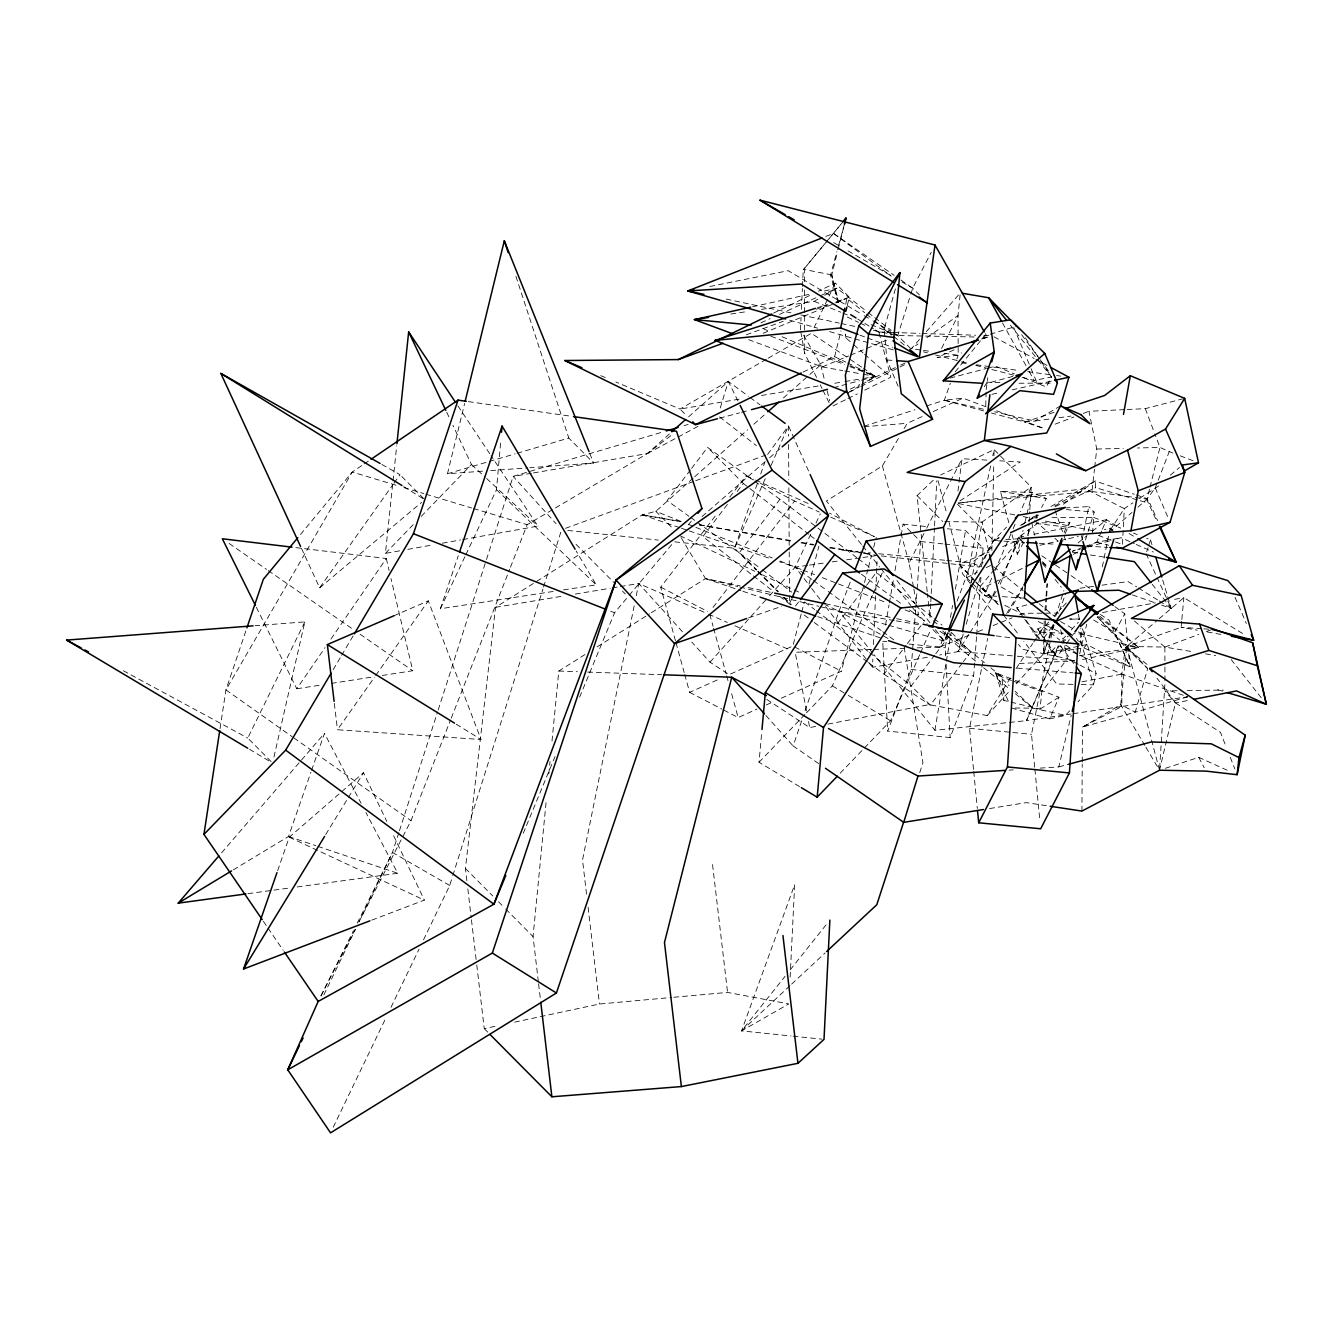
<?xml version="1.0" encoding="UTF-8"?>
<svg xmlns="http://www.w3.org/2000/svg" width="1333" height="1333" viewBox="0 0 1333 1333"><rect width="100%" height="100%" fill="white"/><g stroke="black" fill="none" stroke-linecap="round" stroke-linejoin="round"><path stroke-width="0.75" stroke-dasharray="5 3.75" d="M1081.929 811.081L1082.213 763.992M1082.229 761.943L1082.429 727.135L1120.686 704.707L1126.752 646.455L1157.611 620.078M991.852 550.529L993.785 464.034M993.968 455.803L994.101 449.621L940.665 474.948M985.754 405.732L986.103 391.635M986.153 389.619L987.786 377.656M927.451 657.236L872.482 667.35L872.848 659.052M873.465 644.555L875.698 592.752M875.798 590.686L876.781 567.891M876.864 565.809L877.047 561.676M800.466 329.967L801.05 317.537M801.433 309.239L802.383 288.511M802.483 286.445L803.249 269.849L843.339 221.361L803.249 269.849M790.136 977.189L794.668 884.645L741.548 1030.892L791.019 1035.974M930.717 603.816L930.001 618.162L927.418 593.652M930.817 601.766L931.117 595.601M931.217 593.552L934.45 527.951M934.55 525.902L936.782 480.796M1122.469 544.264L1124.286 508.623L1132.883 502.841M1016.146 683.812L1043.756 653.57L1045.455 620.711M1045.972 610.447L1046.622 598.117M1046.722 596.068L1047.355 583.754M1028.36 534.366L1028.976 524.069M1029.093 522.003L1029.726 511.722M1029.842 509.656L1031.209 487.012L994.101 449.621L992.785 455.719M1159.66 768.191L1164.959 682.996M976.539 636.774L973.623 675.964L950.162 737.582L887.695 731.084L911.139 669.466L915.588 609.648M915.738 607.581L916.971 591.086M917.121 589.019L920.653 541.565L903.091 524.136L900.991 536.266M976.689 634.708L980.988 576.956M982.071 562.509L983.137 548.063L965.575 530.651L947.43 528.751M1044.206 620.978L1043.739 637.324M1044.972 610.647L1045.888 598.267M1046.055 596.201L1046.972 583.821M1092.51 533.167L1093.693 517.421L1050.171 517.671M465.8 554.811L496.493 489.711L500.808 440.44M799.567 786.603L759.027 762.259L761.809 731.517M1181.671 621.361L1181.121 627.293L1126.752 646.455L1097.192 616.829L1125.419 647.171L1147.663 668.599L1135.249 712.155L1082.429 727.135L1121.836 706.457L1187.736 696.809L1121.819 674.115L1059.002 645.922L1026.477 720.636L934.933 730.267L873.998 654.653M1181.854 619.395L1183.854 597.651L1173.673 599.517M538.365 981.755L533.05 936.566L546.23 800.716M548.829 773.956L550.029 761.61M552.012 741.015L558.81 671.032L585.004 654.536M960.093 294.976L958.027 315.538L958.194 355.261L956.844 359.06M399.65 550.829L385.42 553.378L392.802 483.013M393.018 480.946L396.717 445.755M1011.031 678.73L995.684 672.815L1003.882 700.458L1040.007 709.089L1041.873 691.61L1067.516 658.702L1063.317 640.956M1110.056 530.367L1124.286 508.623L1085.212 488.794L958.477 502.908L1091.944 491.494L1094.46 469.249M1094.693 467.233L1096.759 449.038L1088.928 411.297L1125.152 409.598M466.867 880.746L465.417 868.416L495.559 607.315L533.966 583.104M957.96 491.027L962.009 458.719L988.136 460.185M1073.148 713.688L1121.836 706.457L1121.819 674.115L1125.419 647.171L1147.796 664.984M220.045 728.584L225.927 689.911L246.272 629.743M934.933 730.267L951.162 632.259M885.529 625.11L889.044 604.915M889.394 602.899L893.61 578.672M895.01 570.591L900.625 538.282M945.647 655.936L945.197 647.771L947.646 633.642M950.462 617.479L952.578 605.365M955.378 589.203L965.575 530.651M975.573 661.085L959.627 648.021L961.793 635.841M971.19 583.021L982.038 522.086L1031.209 487.012L1020.495 511.739M973.523 769.391L969.524 728.301L981.471 669.149M981.888 667.1L987.653 638.54M1034.691 767.158L1031.492 734.283L1053.736 624.127M1082.196 539.165L1083.429 533.067M1083.846 531.034L1088.778 506.607L1066.5 507.823M1102.341 566.825L1110.156 528.151L1104.357 529.618M634.191 605.865L582.521 859.985L586.637 894.96M636.258 595.701L638.74 583.504L706.59 613.33M1079.697 645.522L1082.029 634.025L1080.963 628.11M845.689 304.207L846.955 298.275L864.667 312.722M997.284 601.733L984.254 595.418L966.642 577.672L990.619 465.884M273.965 757.011L304.824 621.894L255.12 625.694M1082.496 628.809L1096.109 673.498L1093.46 684.845L1078.08 701.658M1079.713 653.77L1086.712 624.244M1145.88 747.213L1159.527 770.224L1175.489 702.908L1157.061 678.28M1012.047 534.65L1017.312 554.295L1023.044 530.384M1024.96 522.403L1032.109 492.527L1046.272 498.525L1041.59 507.523M1040.157 768.108L1058.802 766.908L1071.249 715.271M482.479 471.182L447.488 473.748L464.634 403.449M803.083 372.09L834.625 356.677L840.99 330.901M847.371 305.124L849.321 297.192L835.274 283.013L818.445 291.227M1149.513 489.178L1147.046 499.125L1137.999 507.107M1150.012 487.195L1159.943 447.421L1154.811 433.858M838.007 302.508L831.775 274.898L837.641 251.454M838.124 249.488L844.472 224.094L837.424 249.671M801.183 614.08L792.852 646.038L729.051 674.665L710.006 662.184L691.844 642.123M801.7 612.08L804.299 602.099M808.981 584.121L818.879 546.163M781.321 698.175L841.373 671.232L867.916 569.374M868.433 567.375L871.565 555.394M873.648 547.396L876.248 537.416M838.39 302.674L830.526 275.231L836.891 251.637M898.075 386.203L886.945 359.977L884.162 329.284L896.093 286.295M963.259 634.008L957.977 651.62L939.665 654.986M966.192 624.227L980.255 577.256M720.253 408.015L728.335 381.438L748.38 396.251M423.527 939.832L449.704 885.479L452.187 877.581M452.803 875.598L542.931 589.053M543.547 587.07L560.943 531.734M910.756 348.646L897.742 335.549L910.206 296.059M910.822 294.076L912.688 288.161L931.284 252.204M1085.462 539.915L1094.243 512.122L1088.778 506.607M1146.747 551.695L1147.996 547.746M1148.629 545.764L1150.512 539.832L1146.73 538.349M1073.798 649.371L1043.756 653.57L1048.155 639.773M1048.788 637.791L1053.203 623.994M1055.719 616.113L1063.901 590.486M398.834 832.675L392.485 852.47L359.077 921.786M399.467 830.692L437.574 711.922M438.207 709.956L485.829 561.493M486.478 559.51L513.138 476.381L664.251 431.542M919.72 772.64L922.936 762.776L904.207 647.538M553.195 591.469L440.373 608.748L458.285 555.711M818.645 763.576L793.135 745.947L802.433 718.604M805.099 710.789L838.99 611.23L850.721 580.888M277.647 870.649L289.244 837.224L363.509 772.707L386.77 821.411M233.358 869.816L288.511 836.474L310.906 772.274M311.572 770.324L324.469 733.367L361.11 803.316M926.702 405.932L944.364 400.217L950.329 383.154M757.277 483.729L734.55 548.23L756.244 570.091M760.726 473.965L764.859 462.234M888.694 625.327L944.364 641.123L947.213 633.308M1114.838 606.582L1124.752 613.813L1130.001 666.767L1086.778 644.555L1043.756 653.57L1048.704 640.023M1049.421 638.09L1054.37 624.544M1059.335 611.014L1065.7 593.602M917.104 647.855L939.832 647.022L945.58 631.725M957.094 601.133L971.474 562.893L994.201 545.83M1038.407 522.703L1018.395 537.432L999.567 586.02L1021.078 598.55M1091.944 491.494L1147.046 499.125L1155.261 487.828L1157.461 482.113M1158.21 480.213L1169.241 451.62L1159.943 447.421L1137.516 447.988M1064.117 532.7L1066.333 527.002L1069.916 522.353L1039.857 522.903M358.894 922.119L411.014 820.678L450.487 720.087M451.254 718.137L509.723 569.174M510.472 567.241L527.185 524.685L553.695 508.989M523.269 833.258L525.652 827.51M526.452 825.594L555.028 756.561M579.638 697.109L614.563 612.747L627.81 596.951M1065.217 533.55L1069.916 522.353M1058.235 645.772L1026.477 720.636L1071.115 713.988M1069.683 710.822L1065.484 715.404L1032.925 708.156L1011.347 707.99L1049.688 718.837L1058.985 697.226L1012.947 679.48M991.669 578.305L984.254 595.418L1000.35 596.518M994.951 570.691L1012.264 530.751M1013.08 528.851L1015.563 523.153M1087.745 546.897L1096.726 542.248L1101.608 530.984M1102.424 529.101L1106.49 519.703L1120.436 528.201M765.259 478.58L734.55 548.23L674.831 541.848M771.057 465.4L788.486 425.877L809.298 472.665M806.482 712.822L832.375 685.862L872.365 595.334M873.198 593.452L883.196 570.824M840.19 773.207L890.527 720.77L919.687 654.77M920.52 652.887L930.517 630.259M783.737 597.784L789.519 603.616L791.169 599.867M440.373 608.748L464.917 556.661M810.797 534.083L795.218 567.125L769.108 596.251M815.996 523.053L820.328 513.888M975.906 582.138L991.419 598.384L994.885 591.086M998.35 583.787L1019.128 539.982L1002.233 546.763M814.063 327.701L828.193 297.909M829.076 296.059L835.274 283.013M323.869 994.868L355.478 929.284M333.25 1127.218L385.604 1018.529M391.019 1007.281L419.012 949.196M932.933 629.609L944.364 641.123L948.013 633.675M980.805 566.608L993.552 540.531L1006.548 527.135M271.132 761.593L247.771 738.065L304.824 621.894M320.953 995.851L353.462 930.684M357.177 923.219L392.485 852.47L449.704 885.479M941.565 348.463L958.027 315.538L924.685 339.232M913.488 587.02L909.089 562.859L925.802 529.967M926.718 528.151L962.009 458.719M321.003 995.901L355.111 929.501M1017.312 554.295L1023.861 541.698M1027.593 534.5L1031.325 527.301M1035.991 518.32L1037.857 514.721M1075.798 649.088L1083.812 647.971L1130.001 666.767L1114.688 632.375L1124.752 613.813M970.657 582.488L993.552 540.531L998.95 537.482M1008.464 612.78L1022.728 588.17M861.468 544.447L826.377 501.025L882.413 465.9L899.975 435.724M904.107 428.609L907.206 423.294L923.936 415.763M333.2 669.649L340.582 657.119M341.631 655.336L353.262 635.658M1006.715 613.447L1022.878 586.737M325.685 834.608L347.313 799.233M348.38 797.467L363.509 772.707M827.91 724.102L929.084 704.64L987.153 715.571L1011.764 675.631M1016.046 668.699L1032.608 643.672M984.287 386.82L986.303 383.571L1014.013 376.056M968.924 634.358L957.977 651.62L1015.229 656.069M970.024 632.625L996.284 591.202M1033.725 642.023L1043.739 627.16L1059.885 640.157M256.353 607.298L296.809 688.778L325.052 647.638M330.951 639.074L386.287 558.51L294.076 547.413M394.035 615.729L428.31 600.866L481.013 739.498L337.466 729.751L374.523 677.181M375.723 675.481L428.31 600.866M301.458 548.346L319.653 587.836L392.802 484.829M394.001 483.129L400 474.698L381.904 464.467M1043.956 637.94L1053.453 624.677M1044.106 639.257L1051.587 651.354L1057.052 656.869L1065.367 645.255M1066.55 643.589L1073.665 633.642L1082.029 634.025L1138.682 647.371L1080.58 659.968M767.608 454.42L788.486 425.877L788.553 436.208M690.394 469.982L667.083 500.591L688.978 516.271M691.627 468.366L707.573 447.421L753.028 479.98M727.385 504.391L702.841 536.616L751.812 574.673M737.199 491.51L743.331 483.446L707.573 447.421M856.769 557.594L779.955 499.275L739.465 552.445L756.761 569.874M795.468 606.032L799.15 601.2M867.95 651.304L835.891 625.644L865.334 586.97M866.567 585.37L876.381 572.474L914.855 603.266M869.099 663.101L884.062 674.181L906.14 645.189M907.373 643.572L923.319 622.628M962.176 663.217L930.267 705.107L911.239 685.928L934.55 655.319M935.783 653.703L951.729 632.775L970.757 651.937L963.392 661.601M675.464 640.74L660.735 587.153L717.204 513.472M729.751 497.092L746.08 475.814L753.662 479.197M713.022 607.431L794.585 501.008L819.278 512.022M673.848 997.267L727.568 992.402L788.819 1003.916L741.548 1030.892L785.07 976.306M790.186 969.874L826.027 924.919M955.178 371.84L984.354 336.033L988.253 334.85M300.492 534.466L352.245 472.049L362.476 465.084M980.105 586.637L1019.128 539.982M629.143 595.368L672.832 543.281M688.728 524.336L691.36 521.186M221.545 852.853L324.469 733.367M1083.812 647.971L1086.778 644.555M919.52 339.415L911.355 348.713L918.02 343.981M926.318 331.667L960.31 292.927M710.006 662.184L767.741 597.784M987.153 715.571L1009.231 691.377M1038.84 638.507L1036.108 635.758L1048.788 621.978M1054.42 615.863L1061.468 608.198M1062.868 606.665L1067.1 602.083M1051.587 651.354L1057.219 645.222M1065.667 636.041L1062.851 639.107L1060.518 629.126M1071.299 629.926L1078.347 622.261M759.027 762.259L805.049 714.321M385.42 553.378L415.529 522.269M421.261 516.338L471.465 464.484L452.887 425.277M927.201 591.619L917.071 495.609L934.133 479.397M741.548 1030.892L790.169 985.52M791.685 984.104L825.127 952.912M1062.084 643.139L1068.233 637.591M555.461 507.94L647.388 453.553L670.299 433.142M688.628 416.812L728.335 381.438L738.349 401.766M693.16 478.147L655.819 511.322L642.223 514.855L535.716 581.988M694.71 476.764L747.613 429.759M753.845 424.227L766.292 413.163M783.404 397.967L808.298 375.839M809.847 374.456L820.745 364.792L803.516 335.2M1109.373 532.384L1131.967 512.439M702.008 516.571L768.008 459.152M769.574 457.786L780.588 448.221M1159.16 618.762L1183.854 597.651L1244.922 634.925M1060.568 642.589L1068.25 636.091M1170.391 475.131L1179.455 467.5M319.653 587.836L421.611 502.358M1078.13 542.864L1086.012 536.433M1092.31 531.284L1106.49 519.703L1030.409 535.016M533.483 472.915L647.388 453.553L673.298 433.775M1021.794 525.085L1036.824 514.705M1063.417 504.274L1095.109 480.93L1134.316 494.276M954.045 349.846L936.999 357.611L958.194 355.261L961.46 352.862M364.176 463.934L369.308 460.452M1139.765 498.225L1160.66 484.695M959.893 500.908L1020.312 461.968L998.2 460.735M597.217 646.838L649.604 613.83M651.354 612.73L705.49 578.622L740.065 585.87M1040.007 709.089L1058.985 697.226M847.955 392.852L860.002 385.687M861.735 384.654L875.498 376.456L863.684 368.508M1060.585 405.815L1034.858 421.045L1024.794 422.094L991.452 413.013M1050.954 506.523L1095.109 480.93L1095.659 487.678L1138.349 500.192M761.41 309.373L814.213 301.341L822.961 296.276M824.71 295.276L836.957 288.195L866.533 311.239M766.408 359.227L680.03 409.048L615.846 382.004M768.208 358.194L811.397 333.283L848.504 358.277M1020.511 525.319L1038.49 515.171M1054.653 506.04L1085.212 488.794M647.388 453.553L676.331 437.99M678.147 437.024L698.042 426.327M1073.365 554.311L1078.747 551.529M966.642 577.672L977.306 572.224M986.187 567.675L991.535 564.942L1023.277 590.819M997.884 604.249L982.838 588.086L1022.711 568.175M833.025 405.948L846.072 399.45M847.938 398.517L857.269 393.885M864.717 390.169L890.811 377.172L878.847 332L875.148 330.234M849.788 391.935L858.952 387.386M860.785 386.487L906.59 363.742M773.607 313.088L810.981 294.86M850.321 389.053L859.652 384.604M867.1 381.055L898.825 365.958M900.691 365.075L908.156 361.526M1037.024 515.204L1031.525 517.771L1037.74 517.737M1055.353 506.59L1095.659 487.678M999.217 537.915L993.552 540.531L956.444 503.141M760.926 322.853L770.191 318.62M779.472 314.405L818.412 296.642M820.262 295.809L836.957 288.195L820.895 291.744M933.233 411.564L962.976 398.184L986.07 406.832M684.729 674.481L689.644 692.36L717.787 679.713M723.786 710.089L738.149 717.554L756.927 709.123M766.308 704.924L773.806 701.558M763.176 333.267L846.955 298.275L837.107 301.408M1043.039 637.524L1037.691 628.893L1050.804 623.427M748.613 339.665L822.228 366.908L848.654 355.928M850.554 355.145L886.428 340.248M939.832 647.022L970.291 634.758M977.889 631.692L985.504 628.609M993.118 625.544L1012.147 617.879M1019.762 614.813L1023.577 613.28L1058.719 613.113M974.49 580.638L959.06 564.126L989.103 552.045M825.843 236.441L833.525 233.425L894.16 275.348M1055.119 424.161L1073.898 417.012M1083.296 413.43L1088.928 411.297M371.874 920.103L424.361 900.092L392.152 832.658M1159.527 770.224L1126.752 646.455L1164.875 647.072L1198.85 634.375M1206.398 631.559L1212.064 629.443M1083.596 547.097L1072.349 551.245L1080.197 549.196M1085.479 546.397L1096.726 542.248L1110.889 539.598M746.33 334.766L783.254 321.286M816.296 309.239L827.96 304.99M835.724 302.141L849.321 297.192M565.459 528.335L693.743 481.43M695.693 480.713L765.675 455.136M748.613 617.862L781.721 606.332M1054.02 412.347L1024.794 422.094L1043.839 428.46L995.701 410.431M1165.409 768.291L1198.717 757.344L1229.809 771.407M863.951 426.277L914.938 409.748M817.412 307.706L827.26 304.557M990.186 334.25L1015.496 326.535M982.354 338.799L990.169 336.399M684.146 425.644L688.111 424.461M981.555 338.965L987.37 337.232L985.32 333.617M447.488 473.748L487.261 462.034M489.261 461.451L515.105 453.853M517.104 453.27L568.808 438.057L593.618 463.051L529.818 467.716M1023.577 617.662L1016.746 607.781L1028.676 604.316M1187.736 696.809L1135.249 712.155L1120.686 704.707L1144.83 745.43M1087.978 547.013L1109.356 540.981M1117.121 538.782L1121.02 537.699L1134.333 543.597M1058.802 766.908L1068.849 764.192M719.503 418.212L739.515 412.863M741.515 412.33L749.513 410.181M833.508 387.703L859.502 380.738M861.501 380.205L875.498 376.456L862.484 370.174M830.526 275.231L831.775 274.898L838.774 302.591M950.096 378.072L985.67 368.724M987.636 368.208L995.534 366.125L1014.33 373.857M1127.168 409.498L1145.28 408.648L1182.688 398.867M1039.923 545.297L1058.135 541.098M1060.152 540.631L1078.347 536.433M991.885 394.335L1000 392.535M1012.164 389.836L1052.703 380.821M752.612 306.773L810.847 293.943M1049.688 718.837L1065.484 715.404M476.764 964.959L484.246 1028.643L498.392 1025.627M514.555 1022.161L599.45 1004.016L671.765 997.467M709.872 286.478L788.186 270.699L862.401 314.621M1024.077 543.347L1018.395 537.432L1028.409 535.416M1022.078 377.339L1034.158 380.455L1051.554 377.022L1040.19 359.993M1177.139 690.694L1164.975 690.977L1175.489 702.908L1189.736 700.108M1081.929 681.829L1121.819 674.115M766.725 699.408L809.698 727.601L815.779 726.435M1112.922 539.215L1121.02 537.699M1102.524 612.514L1155.378 602.849M407.781 549.379L432.192 545.014M442.356 543.197L460.668 539.932M462.701 539.565L537.949 526.118L491.044 455.669M531.45 473.265L513.138 476.381L556.028 523.669M739.082 399.2L680.03 409.048L687.078 416.129M761.476 395.468L820.528 385.62M834.775 383.254L842.923 381.888M844.955 381.555L861.251 378.839M863.284 378.505L875.498 376.456L846.888 364.309M495.559 607.315L563.059 596.084M575.339 594.051L610.114 588.27M612.147 587.92L618.295 586.903M620.328 586.553L638.74 583.504L683.462 632.858M989.553 808.548L1026.327 802.633L1048.171 805.948M296.809 688.778L319.187 685.295M331.384 683.396L374.106 676.747M382.254 675.481L412.763 670.732L391.002 578.555M730.934 314.021L747.196 311.539M563.442 589.902L596.268 584.87L576.156 550.979M807.531 565.375L795.218 567.125L779.538 561.76M809.598 565.092L823.961 563.043M832.159 561.876L838.324 560.993M846.522 559.827L860.885 557.794M862.951 557.494L877.314 555.461M1079.247 655.736L1138.682 647.371L1099.025 615.646M1079.947 588.253L1093.976 586.303M1101.991 585.187L1128.051 581.571L1136.699 586.953M1048.904 419.112L1034.858 421.045L994.635 411.78M1058.952 417.746L1070.999 416.079M247.971 893.66L288.994 888.078M297.209 886.962L397.734 873.282L365.925 812.53M983.604 410.881L944.364 400.217L962.976 398.184M864.051 426.743L907.206 423.294M490.711 470.582L527.751 467.866M997.651 540.232L993.552 540.531L1001.849 541.031M1005.848 539.648L1022.261 538.482M1009.114 770.124L1013.247 769.857M1019.262 663.484L1074.531 660.935M1019.029 383.221L1053.42 383.104M871.632 649.504L795.184 652.27L806.965 713.355M873.715 649.421L904.707 648.305M1096.759 449.038L1123.252 448.355M1187.286 690.461L1223.361 690.111M1069.832 619.178L1079.53 619.112L1069.616 618.862M944.864 521.57L982.038 522.086L989.069 552.429M873.515 330.401L897.742 335.549L975.156 336.999M983.304 337.166L987.37 337.232M1073.032 684.362L1056.669 683.962L1023.827 641.356M1081.196 684.545L1093.46 684.845L1081.096 642.339L1080.18 628.793M986.237 382.188L1000.583 382.638M878.847 332L891.21 332.417M893.277 332.484L920.037 333.383M922.103 333.45L975.656 335.249M983.887 335.533L990.069 335.733M1008.881 522.853L1000.45 491.41L1032.109 492.527M558.81 671.032L577.339 671.699M587.636 672.065L661.751 674.715M1032.342 631.859L1063.401 633.208M1003.932 541.148L1024.694 542.398M1039.223 543.264L1055.836 544.247M1086.978 546.113L1107.74 547.363M1002.366 596.651L1024.494 598.167M1201.749 628.726L1181.121 627.293L1197.234 630.176M1203.816 628.859L1209.997 629.293M886.945 359.977L894.66 360.543M1017.279 656.219L1076.581 660.835M1017.362 668.116L1073.048 672.865M1066.317 509.573L1094.243 512.122M969.524 728.301L1010.847 732.3M1012.913 732.5L1031.492 734.283M829.476 547.913L858.169 551.695M860.235 551.912L870.532 552.928M878.764 553.728L944.68 560.243M946.747 560.46L971.474 562.893L981.521 566.825M903.091 524.136L927.285 526.652M920.653 541.565L942.831 543.881M944.847 544.081L983.137 548.063M882.713 641.273L886.745 641.69M908.923 644.006L945.197 647.771M911.139 669.466L973.623 675.964M793.085 1036.191L821.944 1039.157M567.741 530.417L658.352 540.098M881.38 555.911L979.122 567.008M1035.891 523.519L1066.333 527.002M996.134 635.891L1012.364 637.957M961.726 362.843L965.858 363.392M976.156 364.775L1019.445 370.574M1027.693 371.69L1054.486 375.273M1056.552 375.556L1060.668 376.106M915.421 349.279L921.536 350.146M923.569 350.429L931.717 351.562M943.947 353.278L958.194 355.261M468.333 401.6L571.407 416.296M841.69 550.079L861.485 553.062M863.451 553.362L871.365 554.561M1072.482 552.245L1078.464 553.162M1090.444 554.978L1104.424 557.111M1000.45 491.41L1046.272 498.525M1134.45 621.028L1164.875 647.072L1193.335 651.82M1205.532 653.853L1215.679 655.553M894.226 620.545L838.99 611.23L820.778 606.782M896.276 620.895L920.82 625.044M679.497 527.585L642.223 514.855L681.063 521.57M699.458 524.752L793.502 540.981M801.666 542.398L813.93 544.514M830.292 547.33L863.001 552.978M865.05 553.328L875.264 555.095M642.223 514.855L680.896 521.686M699.208 524.919L792.835 541.448M800.983 542.881L813.197 545.047M1207.315 631.975L1221.411 634.491M822.228 366.908L842.723 370.591M844.772 370.957L861.151 373.89M863.201 374.256L875.498 376.456L846.455 365.292M831.775 274.898L804.515 269.533L804.532 281.83M958.46 503.541L1014.996 514.955M1023.061 516.587L1033.158 518.62M1045.272 521.07L1093.726 530.867M748.196 587.57L772.59 592.685M825.444 603.782L894.576 618.279M896.609 618.695L921.003 623.811M726.152 299.092L792.768 313.238M800.85 314.955L839.207 323.103M841.223 323.536L855.353 326.535M944.364 400.217L984.57 409.464M681.063 537.482L705.49 578.622L737.849 586.52M739.882 587.02L772.24 594.918M774.256 595.418L818.762 606.282M1096.726 542.248L1108.639 545.247M923.436 351.845L927.468 352.878M935.516 354.961L959.677 361.21M961.676 361.726L967.725 363.292M975.773 365.375L989.869 369.008M991.885 369.524L1014.03 375.256M886.712 624.76L838.99 611.23L825.893 604.999M789.619 320.153L817.579 328.168M829.559 331.6L893.46 349.929M1140.282 500.758L1149.996 503.607L1157.594 520.603M1217.696 689.744L1223.527 691.494M395.968 485.212L352.245 472.049L225.927 689.911L292.144 736.699M403.932 487.595L423.811 493.577M425.794 494.176L471.515 507.94M473.498 508.539L527.185 524.685M288.511 836.474L315.821 845.672M317.771 846.338L397.734 873.282M705.49 578.622L740.915 590.619M742.881 591.285L760.593 597.301M817.662 616.646L882.596 638.657M1136.283 494.943L1146.08 498.275L1149.996 503.607M681.463 528.268L687.345 530.267M689.294 530.951L771.69 559.094M1132.5 594.951L1153.845 602.383M1161.593 605.099L1171.29 608.465L1162.393 579.055M1011.48 680.463L1001.999 676.997L995.684 672.815L1009.698 704.291M1013.38 681.163L1041.873 691.61M859.852 335.133L865.617 337.282M867.533 337.999L892.51 347.33M1169.241 451.62L1172.907 453.02M1180.222 455.819L1193.018 460.701M1098.242 535.366L1113.572 541.215M1115.488 541.948L1123.136 544.88M770.924 336.233L844.505 364.542M801.016 569.374L779.955 561.01M802.933 570.124L814.513 574.64M822.228 577.639L883.929 601.683M905.14 609.947L918.637 615.196L927.218 623.844M1093.693 517.421L1120.203 527.885M1133.467 533.117L1137.249 534.6M610.697 611.214L614.563 612.747M680.646 521.253L655.819 511.322L672.882 528.534M688.278 524.319L694.01 526.618M695.926 527.385L772.307 557.96M814.213 301.341L840.79 312.222M842.689 313.005L850.287 316.104M871.165 324.652L897.742 335.549L892.827 331.7M1023.727 377.706L1046.272 386.987L1051.554 377.022L1038.707 360.843M600.733 375.639L606.398 378.022M762.993 328.634L770.607 331.867M782.054 336.732L844.989 363.492M708.49 614.163L727.335 622.444M734.866 625.76L789.519 649.788M1136.233 544.447L1153.345 552.045M755.561 480.047L810.631 504.59M830.676 517.104L874.348 536.566L829.526 513.138M289.244 837.224L424.361 900.092M847.338 317.087L858.452 322.353M860.318 323.219L867.733 326.735M679.997 535.699L754.811 571.24M762.293 574.79L792.235 589.003M794.101 589.902L801.583 593.452M834.625 356.677L845.772 362.076M847.621 362.976L860.635 369.274M1004.732 605.349L1025.227 615.263M1038.257 621.595L1062.468 633.325M1077.364 640.54L1081.096 642.339L1076.248 638.557M1078.23 664.251L1067.516 658.702L1022.178 649.188L1018.379 644.389M1080.03 665.167L1096.109 673.498M746.08 475.814L753.262 479.547M760.443 483.279L794.585 501.008M794.651 646.972L841.373 671.232M660.735 587.153L707.456 611.414M689.644 692.36L721.986 709.156M993.951 336.799L1034.175 358.477M1036.008 359.46L1046.972 365.375M123.369 670.766L247.771 738.065M887.911 638.457L838.99 611.23L872.698 653.053M833.658 242.606L840.84 246.738M848.038 250.887L892.943 276.764M901.924 281.946L912.688 288.161L919.42 294.926M1060.518 621.511L1076.647 630.892M1078.447 631.942L1082.029 634.025M1093.693 620.128L1114.688 632.375M864.167 315.671L871.249 319.853M873.015 320.903L890.677 331.367M892.444 332.4L897.742 335.549M249.504 749.279L270.816 761.993M832.375 685.862L846.472 694.326M848.238 695.376L890.527 720.77M1129.134 533.517L1136.116 537.766M456.286 724.219L481.013 739.498M403.699 486.628L424.81 499.692L400 474.698M857.769 319.054L863.051 322.353M864.817 323.436L873.632 328.918M875.381 330.001L880.663 333.3M1138.432 588.02L1157.461 599.867M1159.193 600.933L1171.29 608.465L1157.411 578.239M1175.489 702.908L1220.445 732.384L1225.76 745.847M1100.358 614.43L1109.039 620.128L1130.001 666.767M939.948 631.325L970.757 651.937M884.062 674.181L930.267 705.107M850.204 359.427L862.001 367.375M1041.856 555.811L1053.903 563.992M1055.619 565.159L1069.383 574.506M1071.099 575.673L1090.011 588.519M900.908 279.997L912.688 288.161M229.143 543.481L266.55 569.408M268.25 570.574L353.262 629.493M360.06 634.208L412.763 670.732M293.843 737.899L411.014 820.678M754.711 481.196L779.955 499.275M690.661 517.471L695.709 521.086M697.392 522.303L760.71 568.574M750.062 397.484L760.077 404.882M811.747 579.305L795.218 567.125L802.833 576.989M813.397 580.521L826.593 590.269M828.26 591.485L881.096 630.476M882.746 631.692L894.31 640.223M833.525 233.425L891.21 276.164M861.351 574.19L902.924 604.999M909.573 609.931L924.552 621.011M804.232 615.046L812.547 621.195M814.213 622.428L867.433 661.868M1098.092 616.612L1138.682 647.371M858.402 558.827L871.482 568.758M762.343 569.808L791.769 592.152M804.832 602.066L814.646 609.514M816.279 610.764L835.891 625.644M868.166 312.505L873.098 316.354M874.748 317.637L891.177 330.417M743.331 483.446L748.23 487.261M749.862 488.528L808.614 534.183M810.247 535.449L815.146 539.265M753.445 575.939L773.023 591.152M779.555 596.234L790.986 605.115M719.553 416.879L756.394 445.655M921.27 608.398L932.5 617.379M934.1 618.662L942.114 625.077M869.566 652.587L911.239 685.928M1066.333 645.339L1077.631 654.436M1039.14 603.749L1055.02 616.679M866.267 314.038L872.715 319.287M874.331 320.603L892.044 335.05M893.643 336.366L904.924 345.564M933.2 620.778L937.999 624.694M947.596 632.542L984.404 662.618M990.802 667.833L1001.999 676.997L1003.882 700.458M983.537 667.633L1009.031 688.544M1015.396 693.777L1032.925 708.156L1015.046 691.194M884.162 329.284L891.11 335.133M846.005 338.015L845.305 334.083L846.005 338.015L852.187 343.414M853.737 344.764L863.001 352.862M864.55 354.211L890.811 377.172M1034.641 520.503L1048.671 532.8M1054.903 538.282L1058.019 541.015M471.465 464.484L485.062 477.097M486.578 478.497L537.949 526.118M995.684 672.815L1009.098 685.545M496.493 489.711L596.268 584.87M1018.395 537.432L1024.077 543.131M1042.523 561.626L1046.788 565.892M1110.156 528.151L1114.255 532.284M917.071 495.609L942.798 521.536M942.698 630.959L959.627 648.021M758.21 571.324L778.389 591.669M784.154 597.484L791.369 604.732M757.694 571.54L777.939 591.952M576.056 544.364L613.73 582.321M622.428 591.086L625.327 594.001M465.417 868.416L492.76 895.959M498.525 901.758L504.274 907.573M505.707 909.023L533.05 936.566M484.246 1028.643L488.561 1032.992M1042.556 562.576L1046.822 567.025M1126.752 646.455L1147.663 668.599M959.06 564.126L974.54 580.505M975.939 582.004L991.419 598.384M982.838 588.086L998.284 604.499M765.858 715.404L793.135 745.947M862.768 546.047L879.663 566.958M880.963 568.574L910.839 605.549M912.139 607.165L918.637 615.196L917.537 609.164M1042.439 563.509L1046.238 568.258M1055.07 579.372L1061.385 587.303M1010.447 325.235L1037.424 359.227M970.241 583.487L962.643 573.856L949.029 522.303M971.507 585.087L991.769 610.731M1152.195 584.254L1171.29 608.465M1231.175 659.535L1261.318 697.859M896.909 580.438L914.871 603.399M916.154 605.049L930.251 623.078M935.383 629.643L944.364 641.123M1003.599 615.13L1018.762 634.791M804.099 578.622L810.431 586.837M811.697 588.486L820.561 599.983M825.627 606.565L867.416 660.768M868.683 662.418L872.482 667.35M1060.268 645.539L1075.114 665.317M1021.645 334.766L1038.907 358.01M1040.14 359.677L1050.004 372.957M1016.746 607.781L1021.478 614.163M1026.21 620.545L1041.573 641.273M1037.691 628.893L1046.805 642.056M1047.938 643.706L1057.052 656.869M1024.71 619.295L1036.108 635.758M263.384 921.32L266.883 926.435M268.05 928.151L283.196 950.296M1025.41 337.866L1039.04 358.294M457.869 405.832L489.894 453.936M1002.483 322.903L1028.21 369.658M1029.209 371.457L1034.158 380.455M1198.717 757.344L1204.199 767.691M800.816 331.934L804.715 353.545L816.579 377.456M820.228 384.804L822.044 388.486M822.961 390.336L829.343 403.199M446.688 412.214L449.354 417.812M1146.08 498.275L1156.711 520.836M1146.113 553.678L1156.544 576.339M1235.024 597.351L1246.355 623.461M1155.261 487.828L1167.725 516.887M1013.713 327.351L1030.342 366.875M1031.142 368.758L1037.474 383.804M589.769 453.47L593.618 463.051M1230.309 757.394L1234.858 768.941M1145.28 408.648L1154.078 431.909M1055.036 510.389L1063.167 533.35M1063.851 535.266L1065.883 541.015M515.921 276.298L568.808 438.057M1150.512 539.832L1152.295 545.714M1081.213 535.533L1082.363 539.515M882.413 465.9L900.375 531.201M900.925 533.183L909.089 562.859M709.789 614.33L713.072 626.243M713.605 628.226L726.152 673.881M726.702 675.864L728.335 681.829M731.617 693.727L738.149 717.554M675.998 642.723L684.179 672.499M938.032 480.663L946.413 512.389M820.745 364.792L824.71 380.821M827.193 390.852L829.676 400.866M386.287 558.51L389.119 570.541M1031.842 523.053L1034.525 535.249M808.531 721.503L809.698 727.601M913.855 589.036L917.171 607.148M1078.464 614.33L1079.53 620.245M712.555 864.567L727.568 992.402M588.086 907.306L599.45 1004.016M538.599 983.821L540.298 998.2M467.833 888.961L471.216 917.721M471.449 919.77L476.531 962.909M334.333 703.391L337.466 729.751M1034.891 769.208L1039.873 820.561M973.723 771.44L977.306 808.415M946.097 664.101L950.162 737.582M882.829 643.322L887.695 731.084M788.586 444.472L788.803 479.613M788.853 487.878L789.203 549.879M789.219 551.945L789.519 603.616M1164.875 647.072L1164.925 665.034M1164.925 667.033L1164.959 680.996M804.565 290.011L804.665 333.05M804.665 335.1L804.715 353.545M1043.739 639.357L1043.756 653.57"/><path stroke-width="1.5" d="M829.859 920.103L824.011 1039.373L797.95 1063.317L681.38 1086.578L551.879 1096.792L489.994 1034.441M1028.11 538.482L1024.494 598.167L1071.382 634.775M992.602 614.063L1054.57 620.045L1077.997 643.939L1069.416 772.94L1040.673 828.776L978.705 822.794L1007.448 766.958L1016.029 637.957L992.602 614.063L988.486 634.458M501.541 432.225L502.074 426.077L575.106 549.179M761.993 729.468L765.342 692.56L842.589 573.073L884.029 568.941L942.181 603.849L932.184 626.477M801.316 787.653L817.179 797.184L823.511 727.485L900.758 607.998L942.181 603.849M932.6 419.262L901.258 393.685L893.876 337.466L899.892 272.615L858.869 325.885L845.355 375.206L846.588 390.819L870.399 446.422L932.6 419.262L908.156 361.526L896.592 360.676M1066.817 587.686L1070.066 555.911M396.934 443.689L408.664 331.934L455.569 402.399M1050.154 806.248L1081.929 811.081L1159.527 770.224L1206.032 771.124L1237.124 774.706L1238.974 757.594L1245.222 735.199L1149.696 668.433L1208.881 650.437L1257.319 665.717L1266.35 704.257L1227.426 692.643M989.869 394.785L984.321 440.49L907.14 472.399L965.075 481.613L1010.831 446.405L1085.778 470.699L1127.535 450.187L1165.525 429.059L1184.67 398.35L1130.317 375.723L1104.657 395.468L1065.7 408.448M893.976 282.463L760.01 200.15L935 245.022L919.42 357.377M262.218 919.62L203.949 834.391L219.728 730.617M962.526 631.775L970.841 585.054M1123.486 414.43L1130.317 375.723M1022.261 538.482L1130.917 530.767L1138.249 490.827L1127.535 450.187M1067.233 544.83L1076.048 569.708L1078.097 559.527M1082.946 541.515L1097.426 591.252L1099.475 581.071M1237.124 774.706L1245.222 735.199M847.955 392.852L715.055 340.415L840.64 327.951L844.839 308.173M1072.199 711.289L1081.296 673.565L1076.348 666.967M465.117 401.45L504.307 240.79L589.003 451.554M845.888 311.072L846.872 307.107M991.769 361.893L994.251 352.029L990.202 323.053L1010.547 319.82L1044.739 353.428L1057.402 382.921L1053.587 394.351L1019.895 390.669L987.286 412.647M898.809 276.514L899.892 272.615L868.583 334.083L859.668 408.914L870.399 446.422M1050.637 367.341L1068.916 377.206L1060.585 405.815L1046.705 432.992L984.321 440.49L1010.831 446.405M1109.806 547.48L1122.269 548.23L1170.057 522.319L1184.754 472.415L1182.488 464.967L1198.5 462.801L1184.67 398.35M825.46 768.275L903.724 822.344L918.004 776.039L1004.965 770.391M1076.048 569.708L1083.579 545.88M1097.426 591.252L1113.738 539.615M903.707 821.928L876.797 904.724L826.643 951.495M810.131 474.531L828.443 515.704L674.598 643.656L556.411 993.002L330.551 1132.85L287.761 1069.816L492.327 953.062L616.046 580.072L701.958 508.556L676.531 431.292L573.473 416.596M354.311 633.875L413.447 533.717L458.035 400.117L466.267 401.3M246.922 627.81L263.334 579.288L297.842 537.666M459.618 551.779L502.074 426.077M369.924 920.836L243.556 969.008L276.964 872.615M948.629 629.409L955.728 609.864L1018.095 515.238L1065.4 507.406L1010.564 532.683M1044.739 353.428L1021.944 373.906L977.256 398.167L994.251 352.029L943.214 380.821L982.188 383.321M792.002 598L828.443 515.704L772.057 470.149L616.046 580.072L493.91 904.207L318.17 1001.433L287.761 1069.816L299.492 1045.455M855.12 569.508L866.117 541.081L943.414 527.351L965.075 481.613M1035.874 541.348L1044.839 582.021L1061.884 538.382M505.807 875.448L493.91 904.207L285.679 750.129L203.949 834.391M1044.839 582.021L1062.084 540.998M301.291 1041.706L303.108 1037.974M948.913 631.809L964.409 600.133M1024.76 584.654L1039.04 560.027L1026.343 566.358M285.679 750.129L331.084 673.215M1023.944 584.954L1039.04 560.027M243.556 969.008L324.619 836.374M977.256 398.167L979.255 394.918M1057.002 619.695L1078.38 589.836L1030.659 603.732M1074.865 631.975L1093.86 605.432L1054.536 621.861M800.383 599.583L834.741 554.478L859.685 572.957M943.214 380.821L990.202 323.053M697.992 513.288L701.958 508.556M245.905 893.943L178.205 903.157L218.829 855.986M985.57 413.797L1021.944 373.906L1015.996 375.523M1089.628 610.031L1093.86 605.432M817.179 797.184L837.324 776.206M1015.213 518.22L1018.095 515.238M1080.546 626.493L1094.376 614.013L1179.288 565.742L1227.726 580.555L1241.19 595.501L1253.653 640.257L1231.492 636.291M671.815 431.775L685.562 419.528M767.841 411.78L778.739 402.116M782.154 446.855L846.588 390.819M1051.354 564.742L1070.266 549.296M1051.637 564.959L1056.769 561.41M371.007 459.285L458.035 400.117M178.205 903.157L231.575 870.899M1184.087 471.149L1198.5 462.801M1241.19 595.501L1192.518 585.287L1131.417 618.429L1199.55 624.111L1252.67 642.773L1266.35 704.257L1236.591 690.927L1193.818 699.325M1051.804 565.459L1071.565 555.244M1082.346 549.679L1085.945 547.813M801.233 372.99L695.509 424.644L564.859 360.51L678.314 359.577L723.019 343.264M678.314 359.577L771.74 314.005M334.1 701.358L327.368 644.589L394.035 615.729M1138.249 490.827L1184.754 472.415L1165.525 429.059M785.637 319.004L687.795 290.944L822.011 237.957M746.663 618.545L674.598 643.656L616.046 580.072M815.446 308.34L715.055 340.415L719.054 339.815M908.156 361.526L978.455 339.998M666.25 430.959L678.18 427.41M944.664 349.896L950.479 348.163M971.84 341.848L977.672 340.115M1068.849 764.192L1151.279 741.964L1211.297 743.831L1238.974 757.594M717.504 418.745L695.509 424.644L692.693 421.811M751.512 409.648L827.51 389.319M1054.736 380.355L1068.916 377.206M750.612 307.207L694.376 319.587L733.117 333.933M1130.917 530.767L1170.057 522.319M703.941 294.36L687.795 290.944L693.81 289.728M1094.376 614.013L1098.459 613.263M903.724 822.344L983.421 809.531M708.589 317.421L694.376 319.587L751.295 325.002M247.738 748.213L66.65 640.09L253.053 625.844M687.795 290.944L801.416 284.029L845.439 311.389M1070.449 591.552L1118.92 590.236L1130.567 594.285M663.817 674.798L731.75 677.231L766.458 695.626M1026.76 542.514L1037.141 543.131M1059.985 544.497L1084.895 545.997M1011.18 667.6L953.428 662.668L888.494 640.656M1075.114 673.032L1081.296 673.565M1016.029 637.957L1077.997 643.939M1007.448 766.958L1069.416 772.94M292.027 547.163L222.344 538.765L255.436 605.432M937.182 627.793L994.101 635.641M893.876 337.466L868.583 334.083L858.869 325.885M1080.463 553.462L1086.445 554.378M1106.423 557.411L1134.366 561.66L1150.929 582.638M929.001 626.41L933.083 627.11M962.326 293.26L988.619 297.726L1019.728 329.351M774.623 593.118L825.444 603.782M923.036 624.244L951.495 630.209M1116.587 547.23L1176.173 562.193L1160.127 526.285M1212.064 629.443L1253.653 640.257L1251.22 634.658M760.593 597.301L815.696 615.979M840.64 327.951L857.935 334.416M894.443 348.046L917.504 356.661M413.447 533.717L604.899 608.948M564.859 360.51L581.855 367.675M1168.574 558.81L1176.173 562.193L1159.36 526.468M828.526 728.568L918.004 776.039M66.65 640.09L81.28 648.005M84.945 649.987L88.611 651.954M300.575 546.463L220.845 373.407L380.088 463.434M1056.402 453.92L1085.778 470.699M760.01 200.15L785.17 214.646M788.753 216.712L794.151 219.828M842.589 573.073L900.758 607.998M765.342 692.56L823.511 727.485M1137.849 538.815L1176.173 562.193M897.509 284.629L927.468 303.041L919.237 296.942M327.368 644.589L454.52 723.136M220.845 373.407L401.949 485.545M850.737 314.688L856.019 317.97M892.993 340.948L917.654 356.278M492.327 953.062L556.411 993.002M1077.797 599.6L1096.892 612.147M1091.66 589.736L1113.172 605.382M761.76 406.115L785.137 423.411M816.779 540.531L834.741 554.478M1097.442 614.363L1075.248 596.601L1078.097 612.364M1024.86 592.102L1037.557 602.449M909.756 349.496L917.804 356.061M1026.91 545.98L1039.69 558.777M1049.654 568.808L1087.095 607.498M1026.927 546.313L1039.707 559.627M1049.654 569.974L1070.982 592.169M764.492 713.871L731.75 677.231L664.467 942.548L681.38 1086.578M1006.598 320.387L988.619 297.726L1001.483 321.103M866.117 541.081L893.06 575.523M1149.696 668.433L1152.162 671.715M1054.936 379.605L1057.402 382.921M284.362 952.012L318.17 1001.433M1179.288 565.742L1192.518 585.287M935 245.022L984.287 331.817M740.182 405.465L772.057 470.149M408.664 331.934L445.805 410.347M1199.55 624.111L1208.881 650.437M504.307 240.79L508.173 252.637M1155.861 557.477L1161.793 577.089M989.536 554.461L1003.599 615.13M1252.67 642.773L1257.319 665.717M943.414 527.351L955.728 609.864M782.938 935.499L797.95 1063.317M540.781 1002.299L551.879 1096.792M977.506 810.481L978.705 822.794M845.938 218.229L844.472 224.094L845.938 218.229L843.339 221.361L845.938 218.229M1081.046 414.713L1060.585 405.815L1089.977 423.711L1081.046 414.713"/></g></svg>
